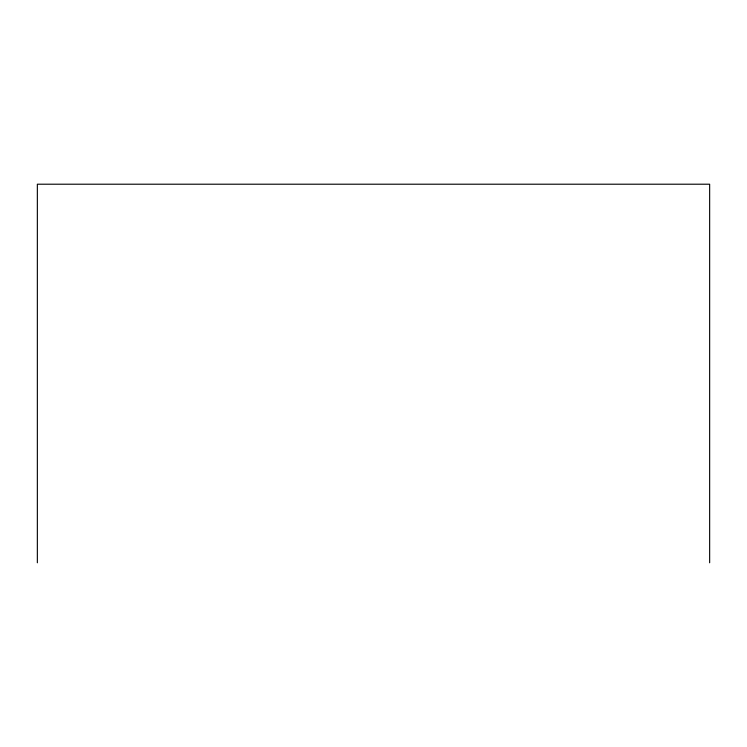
<?xml version="1.0" encoding="UTF-8"?>
<svg xmlns="http://www.w3.org/2000/svg" width="747" height="747" viewBox="0 0 747 747"><rect width="100%" height="100%" fill="white"/><g stroke="black" fill="none" stroke-linecap="round" stroke-linejoin="round"><path stroke-width="1.12" d="M709.65 562.79L709.65 184.21L37.35 184.21L37.35 562.79"/></g></svg>
